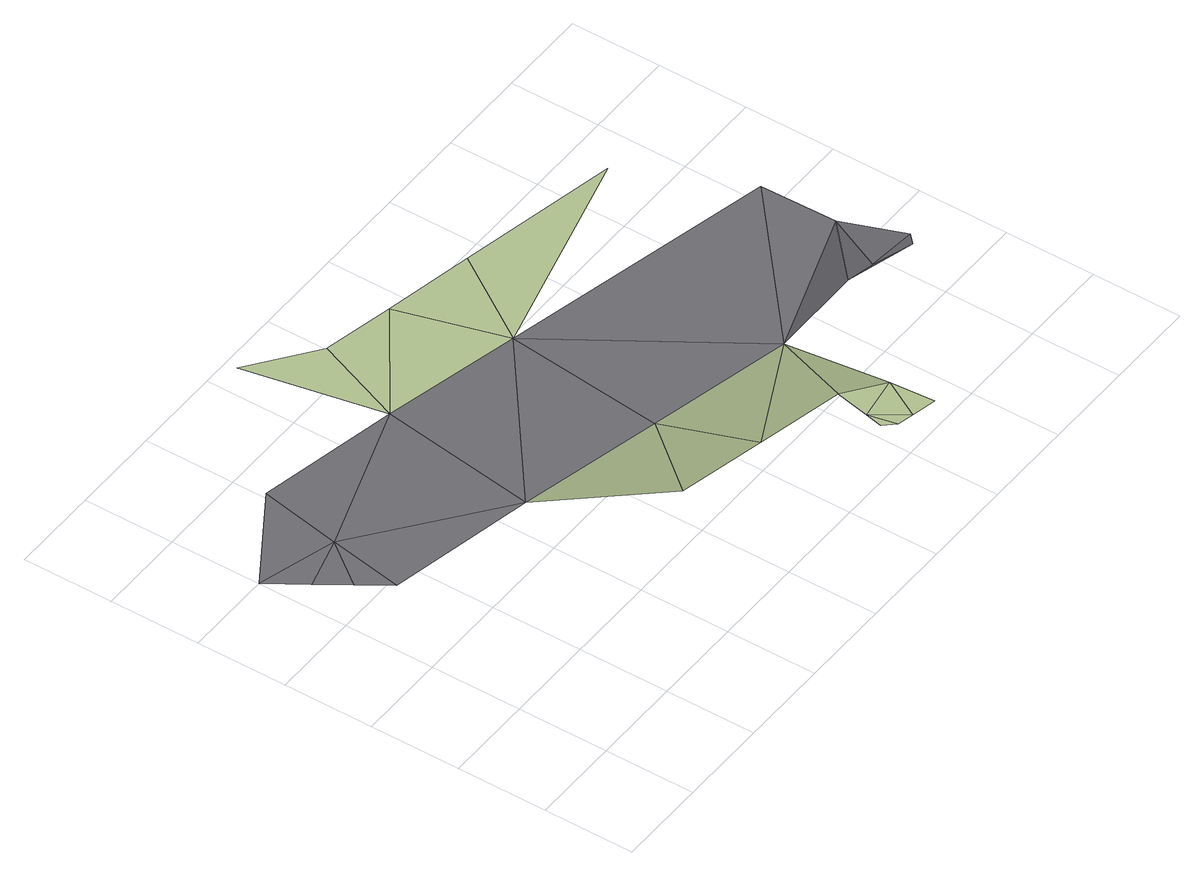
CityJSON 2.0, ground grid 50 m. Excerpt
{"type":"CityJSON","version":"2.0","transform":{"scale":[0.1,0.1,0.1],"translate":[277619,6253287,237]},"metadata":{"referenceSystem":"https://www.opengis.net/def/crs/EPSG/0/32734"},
"CityObjects":{
"terrain1":{"type":"TINRelief","geometry":[{"type":"CompositeSurface","lod":"1","boundaries":[[[0,1,2]],[[3,1,0]],[[4,5,6]],[[6,7,4]],[[7,6,8]],[[9,10,11]],[[3,12,1]],[[10,9,13]],[[12,3,14]],[[15,10,13]],[[14,10,15]],[[13,16,15]],[[15,12,14]],[[7,8,17]],[[17,8,18]]]}]},
"road1":{"type":"Road","attributes":{"highway":"secondary","name":"Victoria Road","surface":"asphalt","lanes":4,"width":8.8},"geometry":[{"type":"MultiSurface","lod":"1","boundaries":[[[19,20,21]],[[8,12,22]],[[23,24,20]],[[20,19,23]],[[12,8,1]],[[20,6,25]],[[2,20,24]],[[2,6,20]],[[22,12,26]],[[27,28,29]],[[21,20,25]],[[8,2,1]],[[26,12,27]],[[30,29,28]],[[30,26,29]],[[26,27,29]],[[2,8,6]]]}]}
},
"vertices":[
[1515,619,190],[1957,1091,33],[1162,1276,33],[1999,511,190],[1490,2652,33],[1139,2922,33],[1291,2150,33],[1882,2569,33],[2052,1972,33],[2476,53,190],[2441,211,190],[2420,115,190],[2753,906,33],[2566,33,190],[2483,403,190],[2687,250,190],[2705,3,190],[2376,2465,33],[3262,2278,33],
[143,1793,10],[441,1873,10],[5,1999,10],[3576,1617,33],[255,1627,10],[367,1461,10],[529,2327,10],[3586,1193,33],[3150,813,190],[3548,721,167],[3442,877,33],[3597,769,167]
]}
